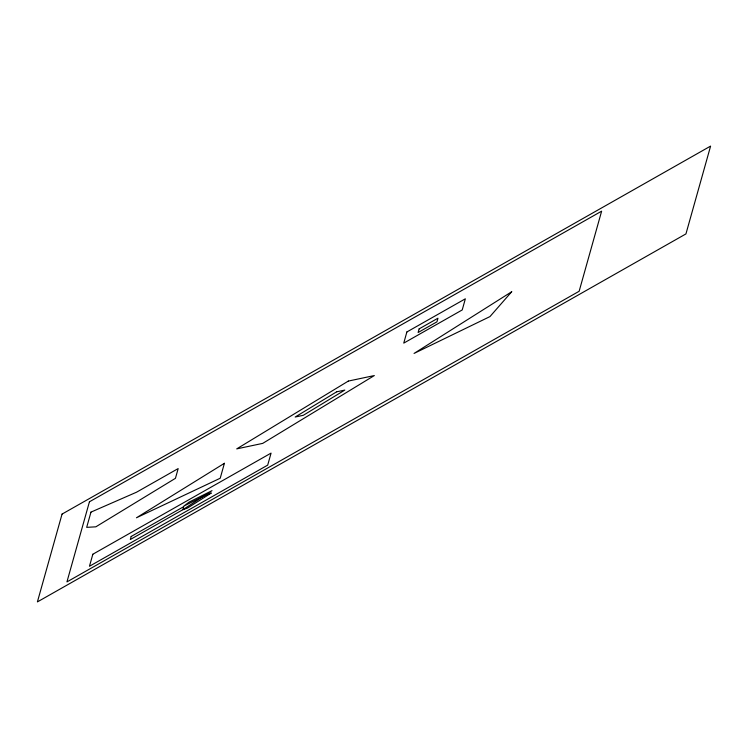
<?xml version="1.0" encoding="UTF-8"?>
<svg xmlns="http://www.w3.org/2000/svg" width="748" height="748" viewBox="0 0 748 748"><rect width="100%" height="100%" fill="white"/><g stroke="black" fill="none" stroke-linecap="round" stroke-linejoin="round"><path stroke-width="1.12" d="M62.056 514.091L37.4 601.906L685.944 233.909L710.6 146.094L62.056 514.091M89.433 501.796L66.937 581.907L579.139 291.271L601.635 211.16L89.433 501.796M90.966 512.118L86.684 527.349L95.838 526.826L175.443 478.318L178.174 468.575L136.519 492.212L90.966 512.118M92.836 554.24L89.461 566.264L267.7 465.125L271.075 453.101L92.836 554.24M131.181 536.466L130.32 539.514L182.858 509.706L211.993 490.66L189.216 502.048L183.877 506.059L206.654 494.671L211.329 492.997L187.533 508.042L182.858 509.706L183.709 506.658L131.181 536.466M224.409 463.302L220.221 478.234L136.454 517.784L224.409 463.302M406.875 331.972L403.752 343.126L462.227 309.943L465.35 298.798L406.875 331.972M419.132 328.877L418.113 332.514L436.935 321.836L437.963 318.199L419.132 328.877M511.697 291.748L489.968 316.582L414.055 353.43L511.697 291.748M348.325 381.078L236.714 448.884L262.726 443.377L374.327 375.561L348.325 381.078M336.703 391.793L295.18 417.029L303.286 415.308L344.809 390.082L336.703 391.793"/></g></svg>
